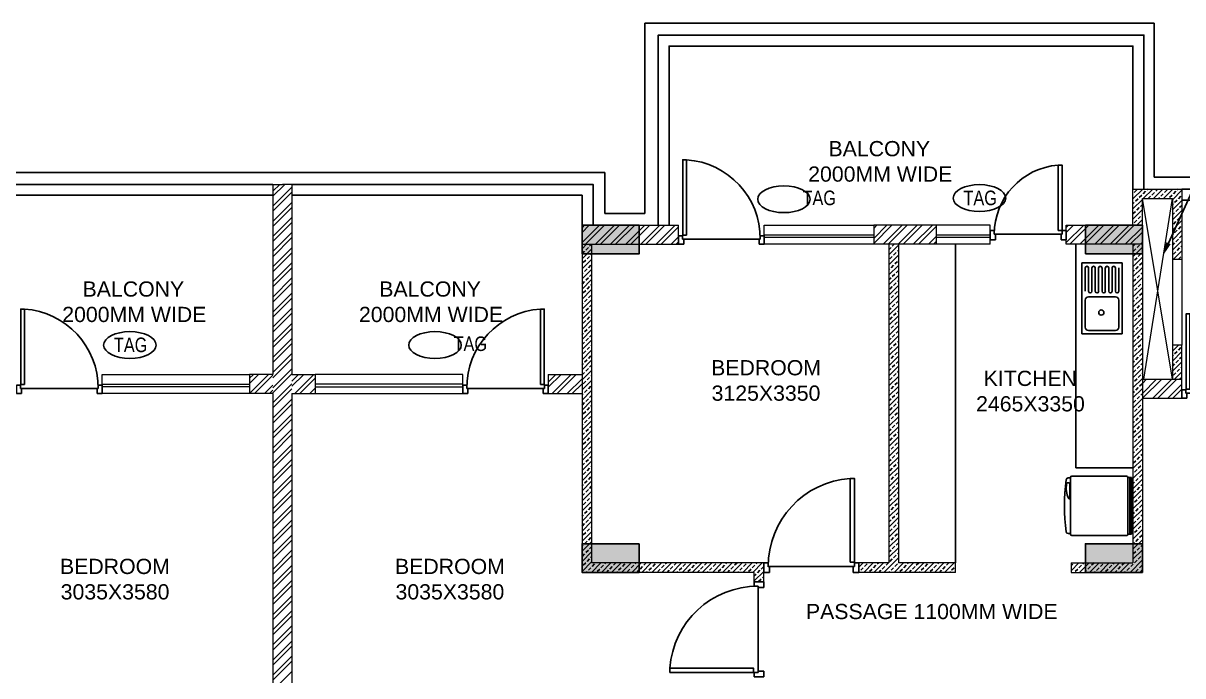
# Model space of a CAD drawing. Header units: millimetres. Extents: x 1255966 to 1543012, y 318612 to 465611.
# Drawn here: x 1401146 to 1413335, y 418601 to 425464 of the extents above; entities that cross this region are included whole.
import ezdxf
from ezdxf.enums import TextEntityAlignment as Align

# ---------------------------------------------------------------- set-up
doc = ezdxf.new("R2010")
doc.units = ezdxf.units.MM
doc.header["$LTSCALE"] = 500
doc.header["$MEASUREMENT"] = 0
doc.linetypes.add('HIDDEN', pattern=[0.375, 0.25, -0.125])
doc.layers.get('Defpoints').update_dxf_attribs({"lineweight": 0})
for name, color, linetype in [('AHC-A-FURNITURE', 2, 'Continuous'), ('DOOR', 8, 'Continuous'), ('FIXTURE', 251, 'Continuous'), ('FIXTURE-KITCHEN', 251, 'Continuous'), ('TEXT-RM NAME', 6, 'Continuous'), ('TOWER AREA COLUMN.', 6, 'Continuous')]:
    doc.layers.add(name, color=color, linetype=linetype)
for name, color, linetype, lineweight in [('CILL', 8, 'Continuous', 13), ('TILE', 252, 'Continuous', 13), ('TOWER COL HATCH', 253, 'Continuous', 20), ('Wall', 2, 'Continuous', 15), ('WIN', 144, 'Continuous', 15)]:
    doc.layers.add(name, color=color, linetype=linetype, lineweight=lineweight)
doc.layers.add('PROJECTION', color=7, linetype='HIDDEN', true_color=0xff4000)
doc.layers.add('RAILING', color=7, linetype='Continuous', true_color=0xadadad)
doc.styles.add('simplex', font='simplex.shx')
doc.styles.get("Standard").update_dxf_attribs({"font": 'arial.ttf'})
pattern_1 = [(45, (1157523.66, 675112.694), (-53.033009, 53.033009), []), (45, (1157576.69, 675112.694), (-53.033009, 53.033009), [37.5, -18.75])]
pattern_2 = [(45, (920216.68, 979406.63), (-79.549513, 79.549513), []), (45, (920269.72, 979406.63), (-79.549513, 79.549513), [])]
pattern_3 = [(45, (920216.684, 1257022.11), (-53.0330086, 53.0330086), []), (45, (920269.72, 1257022.11), (-53.0330086, 53.0330086), [37.5, -18.75])]

# ---------------------------------------------------------------- blocks, each defined once
blk = doc.blocks.new('DOOR 900')
at = {"layer": 'DOOR', "ltscale": 100}
for p, q in [((0, 15), (93, 15)), ((0, -40), (0, 15)), ((93, 15), (93, -28)), ((56, -40), (0, -40)), ((93, -28), (56, -28)), ((56, -40), (56, -28)), ((56, -40), (56, -860)), ((56, -860), (0, -860)), ((0, -860), (0, -915)), ((56, -860), (56, -872)), ((93, -872), (56, -872)), ((93, -915), (93, -872)), ((0, -915), (93, -915))]:
    blk.add_line(p, q, dxfattribs=at)
blk.add_lwpolyline([(100, -30), (918, -30), (918, -70), (100, -70)], close=True, dxfattribs=at)
blk.add_arc((60, -12), 860, 269.6845, 356.1038, dxfattribs=at)
blk = doc.blocks.new('DOOR 750')
at = {"layer": 'DOOR', "ltscale": 100}
for p, q in [((0, 730), (100, 730)), ((0, 675), (0, 730)), ((60, 675), (0, 675)), ((100, 687), (60, 687)), ((60, 675), (60, 687)), ((60, 675), (60, -15)), ((100, 730), (100, 687)), ((60, -15), (0, -15)), ((0, -15), (0, -70)), ((0, -70), (100, -70)), ((60, -15), (60, -27)), ((100, -27), (60, -27)), ((100, -70), (100, -27))]:
    blk.add_line(p, q, dxfattribs=at)
blk.add_lwpolyline([(100, -25), (788, -25), (788, 15), (100, 15)], close=True, dxfattribs=at)
at = {"layer": 'DOOR', "linetype": 'Continuous'}
blk.add_arc((62, -41), 728, 4.4383, 90.1592, dxfattribs=at)
at = {"layer": 'Defpoints', "ltscale": 100, "style": 'simplex', "width": 0.8}
blk.add_attdef('D750', (285, 36), '', height=100, dxfattribs=at)
blk = doc.blocks.new('A$C614879CD')
at = {"layer": 'FIXTURE', "ltscale": 0.5}
for p, q in [((450, 794), (0, 794)), ((0, 794), (0, 0)), ((450, 794), (450, 0)), ((38, 737), (38, 475)), ((75, 737), (75, 475)), ((113, 737), (113, 475)), ((150, 737), (150, 475)), ((188, 737), (188, 475)), ((225, 737), (225, 475)), ((263, 737), (263, 475)), ((300, 737), (300, 475)), ((338, 737), (338, 475)), ((375, 737), (375, 475)), ((413, 737), (413, 475)), ((375, 413), (75, 413)), ((38, 375), (38, 75)), ((413, 375), (413, 75)), ((450, 0), (0, 0)), ((375, 38), (75, 38))]:
    blk.add_line(p, q, dxfattribs=at)
blk.add_circle((233, 237), 28.8, dxfattribs=at)
for centre, radius, start, end in [((94, 737), 18.8, 0, 180), ((169, 737), 18.8, 0, 180), ((244, 737), 18.8, 0, 180), ((319, 737), 18.8, 0, 180), ((394, 737), 18.8, 0, 180), ((56, 475), 18.8, 180, 0), ((75, 375), 37.5, 90, 180), ((131, 475), 18.8, 180, 0), ((206, 475), 18.8, 180, 0), ((281, 475), 18.8, 180, 0), ((356, 475), 18.8, 180, 0), ((375, 375), 37.5, 0, 90), ((75, 75), 37.5, 180, 270), ((375, 75), 37.5, 270, 0)]:
    blk.add_arc(centre, radius, start, end, dxfattribs=at)
blk = doc.blocks.new('FRIDGE')
at = {"layer": 'FIXTURE-KITCHEN'}
for p, q in [((-313, 0), (313, 0)), ((-308, 0), (-308, 25)), ((308, 0), (-308, 0)), ((-253, 36), (-253, 13)), ((-247, 8), (-82, 8)), ((308, 25), (308, 0)), ((-330, -620), (-330, -17)), ((330, -17), (330, -620)), ((313, -636), (-313, -636)), ((312, -656), (-313, -656))]:
    blk.add_line(p, q, dxfattribs=at)
blk.add_lwpolyline([(-313, -636), (312, -636), (312, -676), (-313, -676)], close=True, dxfattribs=at)
for centre, radius, start, end in [((-286, 25), 22, 97.6623, 180), ((0, -2101), 2167, 82.3377, 97.6623), ((-247, 36), 5.5, 99.4744, 180), ((-247, 13), 5.5, 180, 270), ((-201, -240), 286, 64.986, 99.4744), ((-82, 13), 5.5, 270, 64.986), ((286, 25), 22, 0, 82.3377), ((-313, -17), 16.5, 90, 180), ((313, -17), 16.5, 0, 90), ((-313, -620), 16.5, 180, 270), ((313, -620), 16.5, 270, 0)]:
    blk.add_arc(centre, radius, start, end, dxfattribs=at)

msp = doc.modelspace()

# ---------------------------------------------------------------- hatches: boundary and pattern name
at = {"layer": 'AHC-A-FURNITURE', "ltscale": 50, "true_color": 0x5b5b5b}
h = msp.add_hatch(dxfattribs=at)
h.set_pattern_fill('ANSI33', color=251, scale=300)
h.set_pattern_definition(pattern_1)
h.paths.add_polyline_path([(1412810.6, 423338.9), (1412910.6, 423338.9), (1412910.6, 423618.9), (1413225.6, 423618.9), (1413225.6, 422978.9), (1413325.6, 422978.9), (1413325.6, 423718.9), (1412810.6, 423718.9)])
h = msp.add_hatch(dxfattribs=at)
h.set_pattern_fill('ANSI32', color=251, scale=300)
h.set_pattern_definition(pattern_2)
h.paths.add_polyline_path([(1407020.6, 423338.9), (1408035.6, 423338.9), (1408035.6, 423138.9), (1407020.6, 423138.9)])
h = msp.add_hatch(dxfattribs=at)
h.set_pattern_fill('ANSI32', color=251, scale=300)
h.set_pattern_definition(pattern_2)
h.paths.add_polyline_path([(1410085.6, 423338.9), (1410745.6, 423338.9), (1410745.6, 423138.9), (1410085.6, 423138.9)])
h = msp.add_hatch(dxfattribs=at)
h.set_pattern_fill('ANSI32', color=251, scale=300)
h.set_pattern_definition(pattern_2)
h.paths.add_polyline_path([(1412110.6, 423338.9), (1412110.6, 423138.9), (1412910.6, 423138.9), (1412910.6, 423338.9)])
h = msp.add_hatch(dxfattribs=at)
h.set_pattern_fill('ANSI33', color=251, scale=300)
h.set_pattern_definition(pattern_3)
h.paths.add_polyline_path([(1407020.6, 423138.9), (1407120.6, 423138.9), (1407120.6, 419788.9), (1408930.6, 419788.9), (1408930.6, 419688.9), (1408930.6, 419588.9), (1408830.6, 419588.9), (1408830.6, 419688.9), (1407020.6, 419688.9)])
h = msp.add_hatch(dxfattribs=at)
h.set_pattern_fill('ANSI33', color=251, scale=300)
h.set_pattern_definition(pattern_3)
h.paths.add_polyline_path([(1409930.6, 419788.9), (1410245.6, 419788.9), (1410245.6, 423138.9), (1410345.6, 423138.9), (1410345.6, 419788.9), (1410945.6, 419788.9), (1410945.6, 419688.9), (1409930.6, 419688.9)])
h = msp.add_hatch(dxfattribs=at)
h.set_pattern_fill('ANSI33', color=251, scale=300)
h.set_pattern_definition([(45, (920216.684, 979406.626), (-53.0330086, 53.0330086), []), (45, (920269.72, 979406.626), (-53.0330086, 53.0330086), [37.5, -18.75])])
h.paths.add_polyline_path([(1412160.6, 419788.9), (1412810.6, 419788.9), (1412810.6, 419988.9), (1412910.6, 419988.9), (1412910.6, 419688.9), (1412160.6, 419688.9)])
h.paths.add_polyline_path([(1412810.6, 423138.9), (1412910.6, 423138.9), (1412910.6, 419988.9), (1412810.6, 419988.9)])
h = msp.add_hatch(dxfattribs=at)
h.set_pattern_fill('ANSI33', color=251, scale=300)
h.set_pattern_definition(pattern_1)
h.paths.add_polyline_path([(1413325.6, 422078.9), (1413225.6, 422078.9), (1413225.6, 421718.9), (1413325.6, 421718.9)])
h = msp.add_hatch(dxfattribs=at)
h.set_pattern_fill('ANSI32', color=251, scale=300)
h.set_pattern_definition([(45, (1157523.66, 723982.81), (-79.549513, 79.549513), []), (45, (1157576.69, 723982.81), (-79.549513, 79.549513), [])])
h.paths.add_polyline_path([(1403770.6, 421768.9), (1403525.6, 421768.9), (1403525.6, 421568.9), (1403770.6, 421568.9)])
h = msp.add_hatch(dxfattribs=at)
h.set_pattern_fill('ANSI32', color=251, scale=300)
h.set_pattern_definition(pattern_2)
h.paths.add_polyline_path([(1403970.6, 421768.9), (1404215.6, 421768.9), (1404215.6, 421568.9), (1403970.6, 421568.9)])
h = msp.add_hatch(dxfattribs=at)
h.set_pattern_fill('ANSI32', color=251, scale=300)
h.set_pattern_definition(pattern_2)
h.paths.add_polyline_path([(1406665.6, 421658.9), (1406665.6, 421768.9), (1407020.6, 421768.9), (1407020.6, 421568.9), (1406665.6, 421568.9)])
h = msp.add_hatch(dxfattribs=at)
h.set_pattern_fill('ANSI32', color=251, scale=300)
h.set_pattern_definition(pattern_2)
h.paths.add_polyline_path([(1412910.6, 421718.9), (1413325.6, 421718.9), (1413325.6, 421518.9), (1412910.6, 421518.9)])
at = {"layer": 'TOWER COL HATCH'}
h = msp.add_hatch(color=253, dxfattribs=at)
h.dxf.hatch_style = 1
h.paths.add_polyline_path([(1407020.6, 423038.9), (1407020.6, 423338.9), (1407620.6, 423338.9), (1407620.6, 423038.9)])
h = msp.add_hatch(color=253, dxfattribs=at)
h.dxf.hatch_style = 1
h.paths.add_polyline_path([(1412310.6, 423038.9), (1412310.6, 423338.9), (1412910.6, 423338.9), (1412910.6, 423038.9)])
h = msp.add_hatch(color=253, dxfattribs=at)
h.dxf.hatch_style = 1
h.paths.add_polyline_path([(1407620.6, 419988.9), (1407620.6, 419688.9), (1407020.6, 419688.9), (1407020.6, 419988.9)])
h = msp.add_hatch(color=253, dxfattribs=at)
h.dxf.hatch_style = 1
h.paths.add_polyline_path([(1412310.6, 419688.9), (1412310.6, 419988.9), (1412910.6, 419988.9), (1412910.6, 419688.9)])

# ---------------------------------------------------------------- linework, layer by layer
at = {"linetype": 'Continuous'}
for centre in [(1409142, 423612.7), (1405474.1, 422079)]:
    msp.add_ellipse(centre, major_axis=(-275.7, 0), ratio=0.5128849, dxfattribs=at)
at = {"linetype": 'Continuous', "extrusion": (0, 0, -1)}
for centre in [(1411197.3, 423624.4), (1402267.1, 422079)]:
    msp.add_ellipse(centre, major_axis=(275.7, 0), ratio=0.5128849, dxfattribs=at)
at = {"layer": 'AHC-A-FURNITURE', "color": 251, "linetype": 'Continuous', "ltscale": 50, "true_color": 0x5b5b5b}
for p, q in [((1403770.6, 423697.9), (1403841.6, 423768.9)), ((1403770.6, 423644.9), (1403894.6, 423768.9)), ((1403770.6, 423538.8), (1403970.6, 423738.8)), ((1403770.6, 423485.8), (1403970.6, 423685.8)), ((1403770.6, 423379.7), (1403970.6, 423579.7)), ((1403770.6, 423326.7), (1403970.6, 423526.7)), ((1403770.6, 423220.6), (1403970.6, 423420.6)), ((1403770.6, 423167.6), (1403970.6, 423367.6)), ((1403770.6, 423061.5), (1403970.6, 423261.5)), ((1403770.6, 423008.5), (1403970.6, 423208.5)), ((1403770.6, 422902.4), (1403970.6, 423102.4)), ((1403770.6, 422849.4), (1403970.6, 423049.4)), ((1403770.6, 422743.3), (1403970.6, 422943.3)), ((1403770.6, 422690.3), (1403970.6, 422890.3)), ((1403770.6, 422584.2), (1403970.6, 422784.2)), ((1403770.6, 422531.2), (1403970.6, 422731.2)), ((1403770.6, 422425.1), (1403970.6, 422625.1)), ((1403770.6, 422372.1), (1403970.6, 422572.1)), ((1403770.6, 422266), (1403970.6, 422466)), ((1403770.6, 422213), (1403970.6, 422413)), ((1403770.6, 422106.9), (1403970.6, 422306.9)), ((1403770.6, 422053.9), (1403970.6, 422253.9)), ((1403770.6, 421947.8), (1403970.6, 422147.8)), ((1403770.6, 421894.8), (1403970.6, 422094.8)), ((1403770.6, 421788.7), (1403970.6, 421988.7)), ((1403770.6, 421735.7), (1403970.6, 421935.7)), ((1403770.6, 421629.6), (1403970.6, 421829.6)), ((1403770.6, 421576.6), (1403970.6, 421776.6)), ((1403770.6, 421470.5), (1403970.6, 421670.5)), ((1403770.6, 421417.5), (1403970.6, 421617.5)), ((1403770.6, 421311.4), (1403970.6, 421511.4)), ((1403770.6, 421258.4), (1403970.6, 421458.4)), ((1403770.6, 421152.3), (1403970.6, 421352.3)), ((1403770.6, 421099.3), (1403970.6, 421299.3)), ((1403770.6, 420993.2), (1403970.6, 421193.2)), ((1403770.6, 420940.2), (1403970.6, 421140.2)), ((1403770.6, 420834.1), (1403970.6, 421034.1)), ((1403770.6, 420781.1), (1403970.6, 420981.1)), ((1403770.6, 420675), (1403970.6, 420875)), ((1403770.6, 420622), (1403970.6, 420822)), ((1403770.6, 420515.9), (1403970.6, 420715.9)), ((1403770.6, 420462.9), (1403970.6, 420662.9)), ((1403770.6, 420356.8), (1403970.6, 420556.8)), ((1403770.6, 420303.8), (1403970.6, 420503.8)), ((1403770.6, 420197.7), (1403970.6, 420397.7)), ((1403770.6, 420144.7), (1403970.6, 420344.7)), ((1403770.6, 420038.6), (1403970.6, 420238.6)), ((1403770.6, 419985.6), (1403970.6, 420185.6)), ((1403770.6, 419879.5), (1403970.6, 420079.5)), ((1403770.6, 419826.5), (1403970.6, 420026.5)), ((1403770.6, 419720.4), (1403970.6, 419920.4)), ((1403770.6, 419667.4), (1403970.6, 419867.4)), ((1403770.6, 419561.3), (1403970.6, 419761.3)), ((1403770.6, 419508.3), (1403970.6, 419708.3)), ((1403770.6, 419402.2), (1403970.6, 419602.2)), ((1403770.6, 419349.2), (1403970.6, 419549.2)), ((1403770.6, 419243.1), (1403970.6, 419443.1)), ((1403770.6, 419190.1), (1403970.6, 419390.1)), ((1403770.6, 419084), (1403970.6, 419284)), ((1403770.6, 419031), (1403970.6, 419231)), ((1403770.6, 418924.9), (1403970.6, 419124.9)), ((1403770.6, 418871.9), (1403970.6, 419071.9)), ((1403770.6, 418765.8), (1403970.6, 418965.8)), ((1403770.6, 418712.8), (1403970.6, 418912.8)), ((1403770.6, 418606.7), (1403970.6, 418806.7)), ((1403770.6, 418553.7), (1403970.6, 418753.7)), ((1403770.6, 418447.6), (1403970.6, 418647.6))]:
    msp.add_line(p, q, dxfattribs=at)
at = {"layer": 'CILL'}
for p, q in [((1413225.6, 422978.9), (1413225.6, 422078.9)), ((1413325.6, 422978.9), (1413325.6, 422078.9))]:
    msp.add_line(p, q, dxfattribs=at)
at = {"layer": 'Defpoints', "color": 2, "ltscale": 50}
msp.add_lwpolyline([(1407135.6, 423338.9), (1407820.6, 423338.9)], dxfattribs=at)
at = {"layer": 'FIXTURE-KITCHEN'}
for p, q in [((1410945.6, 423138.9), (1410945.6, 419788.9)), ((1412210.6, 420788.9), (1412210.6, 423138.9)), ((1412810.6, 420788.9), (1412210.6, 420788.9))]:
    msp.add_line(p, q, dxfattribs=at)
at = {"layer": 'PROJECTION', "linetype": 'ByBlock', "ltscale": 50}
for p, q in [((1413035.6, 425463.9), (1407680.6, 425463.9)), ((1407680.6, 425463.9), (1407680.6, 423463.9)), ((1413035.6, 423843.9), (1413035.6, 425463.9)), ((1403870.6, 423893.9), (1400480.6, 423893.9)), ((1407260.6, 423893.9), (1403870.6, 423893.9)), ((1407260.6, 423463.9), (1407260.6, 423893.9)), ((1417865.6, 423843.9), (1413035.6, 423843.9)), ((1407680.6, 423463.9), (1407260.6, 423463.9))]:
    msp.add_line(p, q, dxfattribs=at)
at = {"layer": 'RAILING', "color": 36, "true_color": 0x7f4010}
for p, q in [((1417990.6, 423718.9), (1413325.6, 423718.9)), ((1417990.6, 423603.9), (1413325.6, 423603.9))]:
    msp.add_line(p, q, dxfattribs=at)
for points in [[(1412925.6, 423718.9), (1412925.6, 425338.9), (1407820.6, 425338.9), (1407820.6, 423338.9)], [(1412810.6, 423718.9), (1412810.6, 425223.9), (1407935.6, 425223.9), (1407935.6, 423338.9)], [(1400605.6, 423338.9), (1400605.6, 423768.9), (1403770.6, 423768.9)], [(1407135.6, 423338.9), (1407135.6, 423768.9), (1403970.6, 423768.9)], [(1400720.6, 423338.9), (1400720.6, 423653.9), (1403770.6, 423653.9)], [(1407020.6, 423338.9), (1407020.6, 423653.9), (1403970.6, 423653.9)], [(1412795.6, 423338.9), (1412795.6, 423338.9)]]:
    msp.add_lwpolyline(points, dxfattribs=at)
at = {"layer": 'TEXT-RM NAME'}
msp.add_lwpolyline([(1413184.6, 423150.7), (1413587.1, 424036.9), (1413774.1, 424036.9)], dxfattribs=at)
msp.add_solid([(1413207.4, 423140.4), (1413122.6, 423014.1), (1413161.9, 423161.1)], dxfattribs=at)
at = {"layer": 'TILE', "linetype": 'HIDDEN', "ltscale": 45}
for p, q in [((1413225.6, 421718.9), (1412910.6, 423618.9)), ((1412925.6, 421718.9), (1413225.6, 423618.9))]:
    msp.add_line(p, q, dxfattribs=at)
at = {"layer": 'TOWER AREA COLUMN.'}
for points in [[(1407020.6, 423038.9), (1407020.6, 423338.9), (1407620.6, 423338.9), (1407620.6, 423038.9)], [(1412310.6, 423038.9), (1412310.6, 423338.9), (1412910.6, 423338.9), (1412910.6, 423038.9)], [(1407620.6, 419988.9), (1407620.6, 419688.9), (1407020.6, 419688.9), (1407020.6, 419988.9)], [(1412310.6, 419688.9), (1412310.6, 419988.9), (1412910.6, 419988.9), (1412910.6, 419688.9)]]:
    msp.add_lwpolyline(points, close=True, dxfattribs=at)
at = {"layer": 'Wall'}
for p, q in [((1403770.6, 423768.9), (1403870.6, 423768.9)), ((1403770.6, 423768.9), (1403770.6, 421768.9)), ((1403970.6, 423768.9), (1403870.6, 423768.9)), ((1403970.6, 423768.9), (1403970.6, 421768.9)), ((1413325.6, 423718.9), (1413325.6, 422978.9)), ((1407020.6, 423338.9), (1407020.6, 419688.9)), ((1407020.6, 423338.9), (1408035.6, 423338.9)), ((1408035.6, 423138.9), (1408035.6, 423338.9)), ((1410745.6, 423338.9), (1410085.6, 423338.9)), ((1410085.6, 423338.9), (1410085.6, 423138.9)), ((1410745.6, 423138.9), (1410745.6, 423338.9)), ((1412110.6, 423138.9), (1412110.6, 423338.9)), ((1412110.6, 423338.9), (1412910.6, 423338.9)), ((1412910.6, 423338.9), (1412910.6, 423338.9)), ((1412910.6, 423338.9), (1412910.6, 423138.9)), ((1407020.6, 423138.9), (1408035.6, 423138.9)), ((1407120.6, 423138.9), (1407120.6, 419788.9)), ((1410745.6, 423138.9), (1410085.6, 423138.9)), ((1410245.6, 423138.9), (1410245.6, 419788.9)), ((1410345.6, 423138.9), (1410345.6, 419788.9)), ((1412910.6, 423138.9), (1412110.6, 423138.9)), ((1412810.6, 423138.9), (1412810.6, 419788.9)), ((1412910.6, 423138.9), (1412910.6, 419688.9)), ((1413325.6, 422978.9), (1413225.6, 422978.9)), ((1403770.6, 421768.9), (1403525.6, 421768.9)), ((1403525.6, 421768.9), (1403525.6, 421568.9)), ((1403970.6, 421768.9), (1404215.6, 421768.9)), ((1404215.6, 421768.9), (1404215.6, 421568.9)), ((1406665.6, 421768.9), (1406665.6, 421568.9)), ((1406665.6, 421768.9), (1407020.6, 421768.9)), ((1412910.6, 421718.9), (1413325.6, 421718.9)), ((1413325.6, 421518.9), (1413325.6, 421718.9)), ((1403770.6, 421568.9), (1403525.6, 421568.9)), ((1403770.6, 421568.9), (1403770.6, 416188.9)), ((1403970.6, 421568.9), (1404215.6, 421568.9)), ((1403970.6, 421568.9), (1403970.6, 416188.9)), ((1406665.6, 421568.9), (1407020.6, 421568.9)), ((1412910.6, 421518.9), (1413325.6, 421518.9)), ((1408830.6, 419688.9), (1407020.6, 419688.9)), ((1408930.6, 419788.9), (1407120.6, 419788.9)), ((1408830.6, 419588.9), (1408830.6, 419688.9)), ((1408930.6, 419788.9), (1408930.6, 419688.9)), ((1408930.6, 419688.9), (1408930.6, 419688.9)), ((1408930.6, 419588.9), (1408930.6, 419688.9)), ((1410245.6, 419788.9), (1409930.6, 419788.9)), ((1409930.6, 419788.9), (1409930.6, 419688.9)), ((1410945.6, 419688.9), (1409930.6, 419688.9)), ((1410945.6, 419788.9), (1410345.6, 419788.9)), ((1410945.6, 419688.9), (1410945.6, 419788.9)), ((1412160.6, 419788.9), (1412160.6, 419688.9)), ((1412160.6, 419788.9), (1412810.6, 419788.9)), ((1412160.6, 419688.9), (1412910.6, 419688.9)), ((1408930.6, 419588.9), (1408830.6, 419588.9))]:
    msp.add_line(p, q, dxfattribs=at)
for points in [[(1412910.6, 423338.9), (1412810.6, 423338.9), (1412810.6, 423718.9), (1413325.6, 423718.9)], [(1412910.6, 423338.9), (1412910.6, 423618.9), (1413225.6, 423618.9), (1413225.6, 422978.9)]]:
    msp.add_lwpolyline(points, dxfattribs=at)
msp.add_lwpolyline([(1413325.6, 422078.9), (1413225.6, 422078.9), (1413225.6, 421718.9), (1413325.6, 421718.9)], close=True, dxfattribs=at)
at = {"layer": 'WIN'}
for p, q in [((1408935.6, 423138.9), (1408935.6, 423338.9)), ((1408935.6, 423338.9), (1410085.6, 423338.9)), ((1411310.6, 423338.9), (1410745.6, 423338.9)), ((1411310.6, 423138.9), (1411310.6, 423338.9)), ((1408935.6, 423238.9), (1410085.6, 423238.9)), ((1410745.6, 423238.9), (1411310.6, 423238.9)), ((1410085.6, 423208.9), (1408935.6, 423208.9)), ((1410085.6, 423138.9), (1408935.6, 423138.9)), ((1411310.6, 423208.9), (1410745.6, 423208.9)), ((1411310.6, 423138.9), (1410745.6, 423138.9)), ((1401975.6, 421568.9), (1401975.6, 421768.9)), ((1401975.6, 421768.9), (1403525.6, 421768.9)), ((1405765.6, 421768.9), (1404215.6, 421768.9)), ((1405765.6, 421568.9), (1405765.6, 421768.9)), ((1401975.6, 421653.9), (1401975.6, 421683.9)), ((1401975.6, 421668.9), (1403525.6, 421668.9)), ((1403525.6, 421638.9), (1401975.6, 421638.9)), ((1405765.6, 421668.9), (1404215.6, 421668.9)), ((1404215.6, 421638.9), (1405765.6, 421638.9)), ((1405765.6, 421653.9), (1405765.6, 421683.9)), ((1403525.6, 421568.9), (1401975.6, 421568.9)), ((1404215.6, 421568.9), (1405765.6, 421568.9))]:
    msp.add_line(p, q, dxfattribs=at)

# ---------------------------------------------------------------- block references
at = {"layer": 'DOOR', "extrusion": (0, 0, -1)}
for p, xscale, yscale, zscale, rotation in [((-1408050.1, 423138.9), -0.9677419354838978, 0.9677419354838978, -0.9677419354838978, 270), ((-1401090.1, 421568.9), -0.9677419354838815, 0.9677419354838815, -0.9677419354838815, 270), ((-1406651.1, 421568.9), 0.9677419354838815, 0.9677419354838815, -0.9677419354838815, 90.00000000000001), ((-1413340.1, 421518.9), -0.9677419354838978, 0.9677419354838978, -0.9677419354838978, 270), ((-1409914.5, 419688.9), 1.075268817204303, 1.075268817204303, -1.075268817204303, 90.00000000000001), ((-1408930.6, 418605), -1.075268817204301, 1.075268817204301, -1.075268817204301, 180)]:
    msp.add_blockref('DOOR 900', p, dxfattribs=dict(at, xscale=xscale, yscale=yscale, zscale=zscale, rotation=rotation))
at = {"layer": 'DOOR', "rotation": 90.00000000000001}
msp.add_blockref('DOOR 750', (1412040.6, 423183.9), dxfattribs=at)
at = {"layer": 'FIXTURE-KITCHEN', "xscale": -0.9405, "yscale": 0.9405, "zscale": 0.9405}
msp.add_blockref('A$C614879CD', (1412697.3, 422197.7), dxfattribs=at)
at = {"layer": 'FIXTURE-KITCHEN', "extrusion": (0, 0, -1), "xscale": 0.9500000000000182, "yscale": 0.9500000000000182, "zscale": -0.9500000000000182, "rotation": 270}
msp.add_blockref('FRIDGE', (-1412153.4, 420388.4), dxfattribs=at)

# ---------------------------------------------------------------- texts
at = {"width": 0.8}
for p in [(1409513.6, 423626.7), (1411205.1, 423626.4), (1402274.9, 422081), (1405845.7, 422093)]:
    msp.add_attdef('TAG', text='', height=153.1, dxfattribs=at).set_placement(p, align=Align.MIDDLE_CENTER)
at = {"layer": 'TEXT-RM NAME'}
for s, p in [('BALCONY', (1409610.7, 424064.6)), ('2000MM WIDE', (1409397.2, 423797.3)), ('BALCONY', (1404888.7, 422588.3)), ('2000MM WIDE', (1404675.2, 422321)), ('BEDROOM', (1408377, 421760.8)), ('KITCHEN', (1411241.9, 421648.7)), ('3125X3350', (1408382.1, 421493.5)), ('2465X3350', (1411161.8, 421381.4)), ('BEDROOM', (1405054.2, 419671.3)), ('3035X3580', (1405059.3, 419403.9)), ('PASSAGE 1100MM WIDE', (1409373.5, 419197.1))]:
    msp.add_text(s, height=160, rotation=360, dxfattribs=at).set_placement(p)
for s, p in [('BALCONY', (1401769.7, 422588.3)), ('2000MM WIDE', (1401556.2, 422321)), ('BEDROOM', (1401532.7, 419671.3)), ('3035X3580', (1401539.7, 419403.9))]:
    msp.add_text(s, height=160, dxfattribs=at).set_placement(p)

doc.saveas('drawing.dxf')
